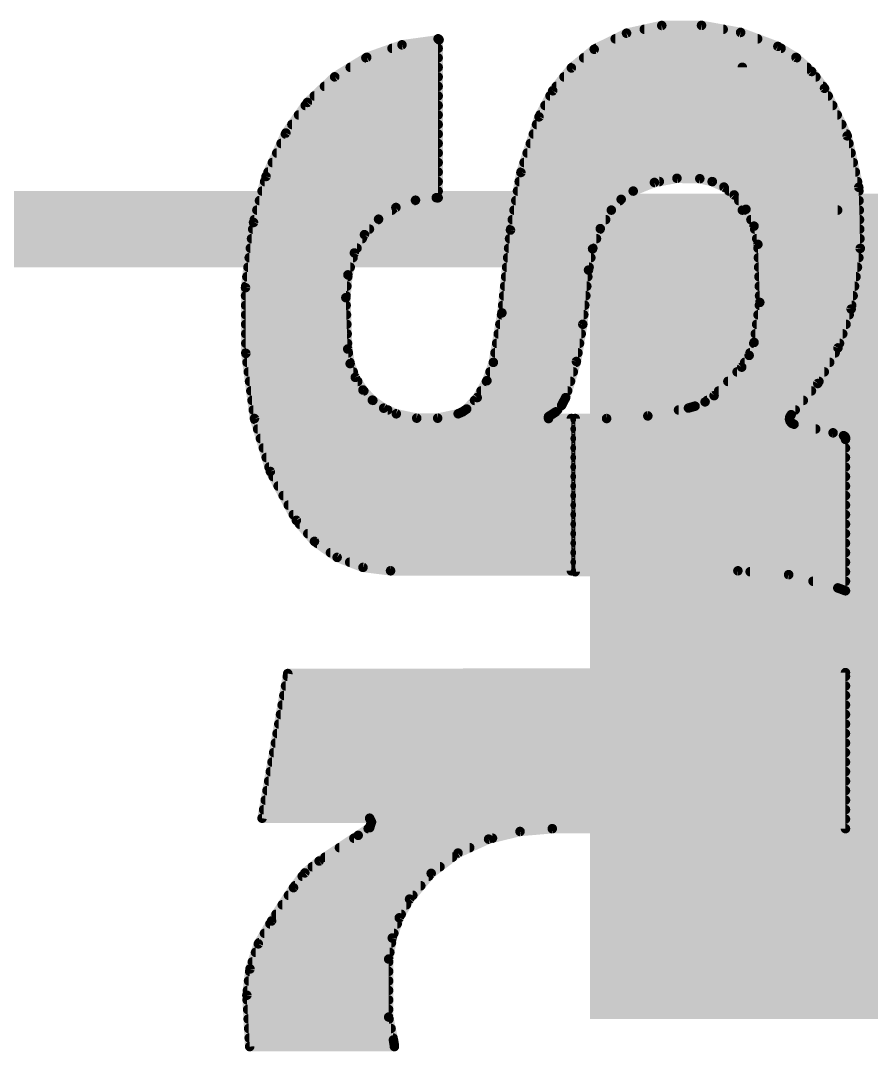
# Model space of a CAD drawing. Extents: x -26 to 81, y -15 to 33.
# Drawn here: x 6.368 to 8.639, y 20.792 to 23.544 of the extents above; entities that cross this region are included whole.
import ezdxf

# ---------------------------------------------------------------- set-up
doc = ezdxf.new("R2010")
doc.units = 0
for name, color, linetype in [('1', 12, 'CONTINUOUS'), ('21', 53, 'CONTINUOUS'), ('22', 53, 'CONTINUOUS'), ('25', 253, 'CONTINUOUS'), ('29', 253, 'CONTINUOUS'), ('31', 253, 'CONTINUOUS')]:
    doc.layers.add(name, color=color, linetype=linetype)

# ---------------------------------------------------------------- blocks, each defined once
blk = doc.blocks.new('RECT')
blk.add_solid([(-0.5, -0.5), (0.5, -0.5), (-0.5, 0.5), (0.5, 0.5)])

msp = doc.modelspace()

# ---------------------------------------------------------------- linework, layer by layer
at = {"layer": '21', "const_width": 0.2032}
msp.add_lwpolyline([(7.747, 22.987), (4.953, 22.987)], dxfattribs=at)
at = {"layer": '21', "const_width": 0.1016}
msp.add_lwpolyline([(7.747, 22.9362, 1), (7.747, 23.0378)], format="xyb", dxfattribs=at)
at = {"layer": '22', "const_width": 0.0254}
for points in [[(7.9856, 23.51), (8.0797, 23.5306)], [(8.0331, 23.5204), (8.2437, 23.5204)], [(8.0797, 23.5306), (8.1858, 23.5309)], [(8.1858, 23.5309), (8.2903, 23.512)], [(8.2903, 23.512), (8.3896, 23.4747)], [(7.3864, 23.479), (7.4854, 23.4925)], [(7.4828, 23.495), (7.4828, 23.0708)], [(7.4854, 23.4925), (7.4828, 23.495)], [(7.8994, 23.4671), (7.9856, 23.51)], [(7.9555, 23.495), (8.3355, 23.495)], [(7.2922, 23.4456), (7.3864, 23.479)], [(7.3599, 23.4696), (7.4828, 23.4696)], [(7.8385, 23.4173), (7.8994, 23.4671)], [(7.9044, 23.4696), (8.398, 23.4696)], [(8.3896, 23.4747), (8.4379, 23.4455)], [(7.2068, 23.3936), (7.2922, 23.4456)], [(7.29, 23.4442), (7.4828, 23.4442)], [(7.8714, 23.4442), (8.4393, 23.4442)], [(8.4379, 23.4455), (8.4799, 23.4078)], [(7.2482, 23.4188), (7.4828, 23.4188)], [(7.7887, 23.3564), (7.8385, 23.4173)], [(7.8403, 23.4188), (8.4676, 23.4188)], [(8.4799, 23.4078), (8.5141, 23.3629)], [(7.1339, 23.3253), (7.2068, 23.3936)], [(7.2066, 23.3934), (7.4828, 23.3934)], [(7.8189, 23.3934), (8.4909, 23.3934)], [(7.1795, 23.368), (7.4828, 23.368)], [(7.7521, 23.2867), (7.7887, 23.3564)], [(7.7982, 23.368), (8.5102, 23.368)], [(8.5141, 23.3629), (8.5747, 23.236)], [(7.0764, 23.2435), (7.1339, 23.3253)], [(7.1524, 23.3426), (7.4828, 23.3426)], [(7.7815, 23.3426), (8.5238, 23.3426)], [(7.1103, 23.2918), (7.4828, 23.2918)], [(7.1282, 23.3172), (7.4828, 23.3172)], [(7.7548, 23.2918), (8.548, 23.2918)], [(7.7681, 23.3172), (8.5359, 23.3172)], [(7.0925, 23.2664), (7.4828, 23.2664)], [(7.7037, 23.1382), (7.7521, 23.2867)], [(7.7455, 23.2664), (8.5602, 23.2664)], [(7.0235, 23.1277), (7.0764, 23.2435)], [(7.0753, 23.241), (7.4828, 23.241)], [(7.7372, 23.241), (8.5723, 23.241)], [(8.5747, 23.236), (8.6055, 23.0988)], [(7.0637, 23.2156), (7.4828, 23.2156)], [(7.7289, 23.2156), (8.5792, 23.2156)], [(7.0521, 23.1902), (7.4828, 23.1902)], [(7.7206, 23.1902), (8.585, 23.1902)], [(7.0405, 23.1648), (7.4828, 23.1648)], [(7.7124, 23.1648), (8.5907, 23.1648)], [(6.9901, 23.0048), (7.0235, 23.1277)], [(7.0289, 23.1394), (7.4828, 23.1394)], [(7.6759, 22.9845), (7.7037, 23.1382)], [(7.7041, 23.1394), (8.5964, 23.1394)], [(7.0198, 23.114), (7.4828, 23.114)], [(7.6993, 23.114), (8.0732, 23.114)], [(8.0601, 23.1116), (8.0035, 23.0886)], [(8.1202, 23.1227), (8.0601, 23.1116)], [(8.1813, 23.1216), (8.1202, 23.1227)], [(8.2147, 23.1139), (8.1813, 23.1216)], [(8.2142, 23.114), (8.6021, 23.114)], [(8.2456, 23.0993), (8.2147, 23.1139)], [(8.2728, 23.0784), (8.2456, 23.0993)], [(8.6055, 23.0988), (8.6093, 22.9353)], [(7.0129, 23.0886), (7.4828, 23.0886)], [(7.4778, 23.0708), (7.4224, 23.0642)], [(7.4828, 23.0708), (7.4778, 23.0708)], [(7.6947, 23.0886), (8.0035, 23.0886)], [(8.0035, 23.0886), (7.9714, 23.0666)], [(8.2595, 23.0886), (8.6057, 23.0886)], [(8.3044, 23.04), (8.2728, 23.0784)], [(7.006, 23.0632), (7.4196, 23.0632)], [(7.3701, 23.0448), (7.3238, 23.0136)], [(7.4224, 23.0642), (7.3701, 23.0448)], [(7.6901, 23.0632), (7.9683, 23.0632)], [(7.9714, 23.0666), (7.9451, 23.0378)], [(8.2853, 23.0632), (8.6063, 23.0632)], [(6.9991, 23.0378), (7.3597, 23.0378)], [(7.6855, 23.0378), (7.9451, 23.0378)], [(7.9451, 23.0378), (7.9155, 22.9883)], [(8.326, 22.9951), (8.3044, 23.04)], [(8.3055, 23.0378), (8.6069, 23.0378)], [(6.9688, 22.8307), (6.9901, 23.0048)], [(6.9922, 23.0124), (7.3227, 23.0124)], [(7.3238, 23.0136), (7.2862, 22.9724)], [(7.6809, 23.0124), (7.9299, 23.0124)], [(7.9155, 22.9883), (7.895, 22.9344)], [(8.3177, 23.0124), (8.6075, 23.0124)], [(8.3363, 22.9464), (8.326, 22.9951)], [(6.9848, 22.9616), (7.2802, 22.9616)], [(6.9879, 22.987), (7.2995, 22.987)], [(7.2862, 22.9724), (7.2593, 22.9235)], [(7.653, 22.7635), (7.6759, 22.9845)], [(7.6735, 22.9616), (7.9054, 22.9616)], [(7.6764, 22.987), (7.915, 22.987)], [(8.3277, 22.987), (8.6081, 22.987)], [(8.3331, 22.9616), (8.6087, 22.9616)], [(6.9817, 22.9362), (7.2663, 22.9362)], [(7.6709, 22.9362), (7.8957, 22.9362)], [(7.895, 22.9344), (7.8842, 22.8778)], [(8.3414, 22.7914), (8.3363, 22.9464)], [(8.3366, 22.9362), (8.6093, 22.9362)], [(8.6093, 22.9353), (8.5852, 22.7736)], [(6.9786, 22.9108), (7.2556, 22.9108)], [(7.2593, 22.9235), (7.242, 22.8649)], [(7.6683, 22.9108), (7.8905, 22.9108)], [(8.3375, 22.9108), (8.6057, 22.9108)], [(6.9755, 22.8854), (7.2481, 22.8854)], [(7.6656, 22.8854), (7.8857, 22.8854)], [(7.8842, 22.8778), (7.8689, 22.733)], [(8.3383, 22.8854), (8.6019, 22.8854)], [(6.9724, 22.86), (7.2416, 22.86)], [(7.242, 22.8649), (7.2365, 22.8041)], [(7.663, 22.86), (7.8823, 22.86)], [(8.3391, 22.86), (8.5981, 22.86)], [(6.9696, 22.6554), (6.9688, 22.8307)], [(6.9693, 22.8346), (7.2393, 22.8346)], [(7.6604, 22.8346), (7.8796, 22.8346)], [(8.34, 22.8346), (8.5943, 22.8346)], [(6.9689, 22.8092), (7.237, 22.8092)], [(7.2365, 22.8041), (7.2415, 22.667)], [(7.6577, 22.8092), (7.877, 22.8092)], [(8.3408, 22.8092), (8.5905, 22.8092)], [(6.969, 22.7838), (7.2372, 22.7838)], [(7.6551, 22.7838), (7.8743, 22.7838)], [(8.3261, 22.6847), (8.3414, 22.7914)], [(8.3403, 22.7838), (8.5867, 22.7838)], [(8.5852, 22.7736), (8.55, 22.6701)], [(6.9691, 22.7584), (7.2382, 22.7584)], [(7.6302, 22.6314), (7.653, 22.7635)], [(7.6521, 22.7584), (7.8716, 22.7584)], [(8.3367, 22.7584), (8.58, 22.7584)], [(6.9692, 22.733), (7.2391, 22.733)], [(7.6477, 22.733), (7.8689, 22.733)], [(7.8689, 22.733), (7.852, 22.6338)], [(8.333, 22.733), (8.5714, 22.733)], [(6.9694, 22.7076), (7.24, 22.7076)], [(7.6434, 22.7076), (7.8646, 22.7076)], [(8.3294, 22.7076), (8.5628, 22.7076)], [(6.9695, 22.6822), (7.2409, 22.6822)], [(7.2415, 22.667), (7.2479, 22.6282)], [(7.639, 22.6822), (7.8602, 22.6822)], [(8.3129, 22.65), (8.3261, 22.6847)], [(8.3252, 22.6822), (8.5541, 22.6822)], [(8.55, 22.6701), (8.496, 22.575)], [(6.9696, 22.6568), (7.2432, 22.6568)], [(6.9926, 22.4815), (6.9696, 22.6554)], [(6.9728, 22.6314), (7.2474, 22.6314)], [(7.613, 22.5824), (7.6302, 22.6314)], [(7.6302, 22.6314), (7.8512, 22.6314)], [(7.6346, 22.6568), (7.8559, 22.6568)], [(7.852, 22.6338), (7.8232, 22.5374)], [(8.2931, 22.6187), (8.3129, 22.65)], [(8.3011, 22.6314), (8.528, 22.6314)], [(8.3155, 22.6568), (8.5425, 22.6568)], [(6.9761, 22.606), (7.2562, 22.606)], [(7.2479, 22.6282), (7.2616, 22.5913)], [(7.6213, 22.606), (7.8437, 22.606)], [(8.2194, 22.5425), (8.2931, 22.6187)], [(8.2808, 22.606), (8.5136, 22.606)], [(6.9795, 22.5806), (7.2682, 22.5806)], [(7.2616, 22.5913), (7.2822, 22.5577)], [(7.587, 22.5374), (7.613, 22.5824)], [(7.6119, 22.5806), (7.8361, 22.5806)], [(8.2562, 22.5806), (8.4992, 22.5806)], [(6.9829, 22.5552), (7.2845, 22.5552)], [(7.2822, 22.5577), (7.3073, 22.5306)], [(7.5973, 22.5552), (7.8285, 22.5552)], [(8.2317, 22.5552), (8.4792, 22.5552)], [(8.496, 22.575), (8.4252, 22.4917)], [(6.9862, 22.5298), (7.3085, 22.5298)], [(7.3073, 22.5306), (7.3373, 22.5092)], [(7.559, 22.5069), (7.587, 22.5374)], [(7.58, 22.5298), (7.8193, 22.5298)], [(7.8232, 22.5374), (7.8125, 22.5167)], [(8.1686, 22.5146), (8.1954, 22.5261)], [(8.1954, 22.5261), (8.2194, 22.5425)], [(8.2008, 22.5298), (8.4576, 22.5298)], [(6.9896, 22.5044), (7.3481, 22.5044)], [(7.3373, 22.5092), (7.3711, 22.4942)], [(7.3711, 22.4942), (7.4257, 22.4825)], [(7.4816, 22.4825), (7.5362, 22.4942)], [(7.5362, 22.4942), (7.5482, 22.4995)], [(7.5482, 22.4995), (7.559, 22.5069)], [(7.5554, 22.5044), (7.8014, 22.5044)], [(7.7969, 22.4994), (7.7775, 22.4866)], [(7.8125, 22.5167), (7.7969, 22.4994)], [(8.0425, 22.4885), (8.1509, 22.5095)], [(8.1245, 22.5044), (8.436, 22.5044)], [(8.1509, 22.5095), (8.1686, 22.5146)], [(7.0351, 22.3401), (6.9926, 22.4815)], [(6.9934, 22.479), (7.8384, 22.479)], [(7.4257, 22.4825), (7.4816, 22.4825)], [(7.7775, 22.4866), (7.7775, 22.4815)], [(7.7775, 22.4815), (7.8384, 22.4815)], [(7.8384, 22.4815), (7.8384, 22.0751)], [(7.8486, 22.0726), (7.8486, 22.4815)], [(7.8486, 22.4815), (7.9324, 22.4815)], [(7.8486, 22.479), (8.421, 22.479)], [(7.9324, 22.4815), (8.0425, 22.4885)], [(8.4216, 22.4863), (8.4207, 22.4799)], [(8.4207, 22.4799), (8.4226, 22.4737)], [(8.4252, 22.4917), (8.4216, 22.4863)], [(8.4226, 22.4737), (8.4269, 22.4689)], [(8.4269, 22.4689), (8.4328, 22.4663)], [(8.4328, 22.4663), (8.5369, 22.4434)], [(7.001, 22.4536), (7.8384, 22.4536)], [(7.8486, 22.4536), (8.4905, 22.4536)], [(8.5369, 22.4434), (8.5649, 22.4358)], [(7.0086, 22.4282), (7.8384, 22.4282)], [(7.8486, 22.4282), (8.5702, 22.4282)], [(8.5649, 22.4358), (8.5685, 22.4336)], [(8.5685, 22.4336), (8.5704, 22.4299)], [(8.5704, 22.4299), (8.57, 22.4257)], [(8.57, 22.4257), (8.57, 22.0218)], [(7.0163, 22.4028), (7.8384, 22.4028)], [(7.8486, 22.4028), (8.57, 22.4028)], [(7.0239, 22.3774), (7.8384, 22.3774)], [(7.8486, 22.3774), (8.57, 22.3774)], [(7.0315, 22.352), (7.8384, 22.352)], [(7.1044, 22.2098), (7.0351, 22.3401)], [(7.8486, 22.352), (8.57, 22.352)], [(7.0423, 22.3266), (7.8384, 22.3266)], [(7.0558, 22.3012), (7.8384, 22.3012)], [(7.8486, 22.3266), (8.57, 22.3266)], [(7.8486, 22.3012), (8.57, 22.3012)], [(7.0693, 22.2758), (7.8384, 22.2758)], [(7.8486, 22.2758), (8.57, 22.2758)], [(7.0828, 22.2504), (7.8384, 22.2504)], [(7.8486, 22.2504), (8.57, 22.2504)], [(7.0963, 22.225), (7.8384, 22.225)], [(7.8486, 22.225), (8.57, 22.225)], [(7.1527, 22.1536), (7.1044, 22.2098)], [(7.1132, 22.1996), (7.8384, 22.1996)], [(7.8486, 22.1996), (8.57, 22.1996)], [(7.135, 22.1742), (7.8384, 22.1742)], [(7.8486, 22.1742), (8.57, 22.1742)], [(7.2132, 22.1109), (7.1527, 22.1536)], [(7.1595, 22.1488), (7.8384, 22.1488)], [(7.8486, 22.1488), (8.57, 22.1488)], [(7.1955, 22.1234), (7.8384, 22.1234)], [(7.2823, 22.0842), (7.2132, 22.1109)], [(7.8486, 22.1234), (8.57, 22.1234)], [(7.2466, 22.098), (7.8384, 22.098)], [(7.3558, 22.0751), (7.2823, 22.0842)], [(7.8486, 22.098), (8.57, 22.098)], [(7.8384, 22.0751), (7.3558, 22.0751)], [(8.2829, 22.0751), (7.8486, 22.0726)], [(8.4184, 22.0648), (8.2829, 22.0751)], [(8.3156, 22.0726), (8.57, 22.0726)], [(8.5496, 22.0294), (8.4184, 22.0648)], [(8.4835, 22.0472), (8.57, 22.0472)], [(8.57, 22.0218), (8.5496, 22.0294)], [(7.0815, 21.8008), (7.0129, 21.4147)], [(7.0802, 21.7932), (8.57, 21.7932)], [(8.57, 21.8034), (7.0815, 21.8008)], [(8.57, 21.3868), (8.57, 21.8034)], [(7.0756, 21.7678), (8.57, 21.7678)], [(7.0711, 21.7424), (8.57, 21.7424)], [(7.0666, 21.717), (8.57, 21.717)], [(7.0621, 21.6916), (8.57, 21.6916)], [(7.0531, 21.6408), (8.57, 21.6408)], [(7.0576, 21.6662), (8.57, 21.6662)], [(7.0486, 21.6154), (8.57, 21.6154)], [(7.044, 21.59), (8.57, 21.59)], [(7.0395, 21.5646), (8.57, 21.5646)], [(7.035, 21.5392), (8.57, 21.5392)], [(7.0305, 21.5138), (8.57, 21.5138)], [(7.026, 21.4884), (8.57, 21.4884)], [(7.0215, 21.463), (8.57, 21.463)], [(7.017, 21.4376), (8.57, 21.4376)], [(7.0129, 21.4147), (7.3, 21.4147)], [(7.3, 21.4147), (7.305, 21.4046)], [(7.305, 21.4046), (7.3, 21.3893)], [(7.3012, 21.4122), (8.57, 21.4122)], [(7.2695, 21.369), (7.1653, 21.3004)], [(7.3, 21.3893), (7.2695, 21.369)], [(7.2962, 21.3868), (8.57, 21.3868)], [(7.6175, 21.3589), (7.7015, 21.3794)], [(7.7015, 21.3794), (7.7876, 21.3868)], [(7.7876, 21.3868), (8.57, 21.3868)], [(7.258, 21.3614), (7.6278, 21.3614)], [(7.5358, 21.3218), (7.6175, 21.3589)], [(7.1808, 21.3106), (7.5211, 21.3106)], [(7.2194, 21.336), (7.5671, 21.336)], [(7.4643, 21.2675), (7.5358, 21.3218)], [(7.1653, 21.3004), (7.127, 21.2688)], [(7.1469, 21.2852), (7.4877, 21.2852)], [(7.127, 21.2688), (7.0968, 21.2293)], [(7.1201, 21.2598), (7.4579, 21.2598)], [(7.4066, 21.1988), (7.4643, 21.2675)], [(7.0968, 21.2293), (7.0383, 21.1404)], [(7.1007, 21.2344), (7.4365, 21.2344)], [(7.0834, 21.209), (7.4152, 21.209)], [(7.0667, 21.1836), (7.3982, 21.1836)], [(7.3791, 21.1489), (7.4066, 21.1988)], [(7.05, 21.1582), (7.3842, 21.1582)], [(7.3603, 21.095), (7.3791, 21.1489)], [(7.0383, 21.1404), (7.003, 21.0793)], [(7.0339, 21.1328), (7.3735, 21.1328)], [(7.0193, 21.1074), (7.3646, 21.1074)], [(7.3508, 21.0388), (7.3603, 21.095)], [(7.003, 21.0793), (6.9807, 21.0124)], [(7.0046, 21.082), (7.3581, 21.082)], [(6.9955, 21.0566), (7.3538, 21.0566)], [(7.3508, 20.8839), (7.3508, 21.0388)], [(6.9807, 21.0124), (6.9723, 20.9423)], [(6.987, 21.0312), (7.3508, 21.0312)], [(6.9769, 20.9804), (7.3508, 20.9804)], [(6.9799, 21.0058), (7.3508, 21.0058)], [(6.9738, 20.955), (7.3508, 20.955)], [(6.9723, 20.9423), (6.9799, 20.8051)], [(6.973, 20.9296), (7.3508, 20.9296)], [(6.9744, 20.9042), (7.3508, 20.9042)], [(6.9758, 20.8788), (7.3519, 20.8788)], [(7.3635, 20.8229), (7.3508, 20.8839)], [(6.9772, 20.8534), (7.3572, 20.8534)], [(6.9786, 20.828), (7.3624, 20.828)], [(7.366, 20.8077), (7.3635, 20.8229)], [(6.9799, 20.8051), (7.366, 20.8051)], [(7.366, 20.8051), (7.366, 20.8077)]]:
    msp.add_lwpolyline(points, dxfattribs=at)
at = {"layer": '22', "const_width": 0.0127}
for points in [[(8.0331, 23.5268, 1), (8.0331, 23.5141)], [(8.0797, 23.5369, 1), (8.0797, 23.5243)], [(8.0811, 23.5244, 1), (8.0783, 23.5368)], [(8.1869, 23.5371, 1), (8.1847, 23.5246)], [(8.1858, 23.5245, 1), (8.1858, 23.5372)], [(8.2437, 23.5141, 1), (8.2437, 23.5268)], [(8.2925, 23.518, 1), (8.288, 23.5061)], [(8.2891, 23.5058, 1), (8.2914, 23.5183)], [(7.4892, 23.495, 1), (7.4764, 23.495)], [(7.4872, 23.4996, 1), (7.4784, 23.4904)], [(7.481, 23.4879, 1), (7.4898, 23.4971)], [(7.4863, 23.4862, 1), (7.4845, 23.4988)], [(7.9555, 23.5014, 1), (7.9555, 23.4886)], [(7.9843, 23.5162, 1), (7.987, 23.5038)], [(7.9885, 23.5043, 1), (7.9828, 23.5157)], [(8.3355, 23.4886, 1), (8.3355, 23.5014)], [(7.3599, 23.476, 1), (7.3599, 23.4632)], [(7.3855, 23.4853, 1), (7.3872, 23.4727)], [(7.3885, 23.473, 1), (7.3842, 23.485)], [(7.4828, 23.4632, 1), (7.4828, 23.476)], [(7.8966, 23.4728, 1), (7.9022, 23.4614)], [(7.9034, 23.4622, 1), (7.8954, 23.472)], [(7.9044, 23.476, 1), (7.9044, 23.4632)], [(8.3929, 23.4801, 1), (8.3863, 23.4693)], [(8.3874, 23.4688, 1), (8.3918, 23.4806)], [(8.398, 23.4632, 1), (8.398, 23.476)], [(7.29, 23.4506, 1), (7.29, 23.4379)], [(7.2901, 23.4515, 1), (7.2943, 23.4396)], [(7.2955, 23.4401, 1), (7.2889, 23.451)], [(7.4828, 23.4379, 1), (7.4828, 23.4506)], [(7.8714, 23.4506, 1), (7.8714, 23.4379)], [(8.4421, 23.4502, 1), (8.4337, 23.4408)], [(8.4346, 23.4401, 1), (8.4412, 23.4509)], [(8.4393, 23.4379, 1), (8.4393, 23.4506)], [(7.2482, 23.4252, 1), (7.2482, 23.4124)], [(7.4828, 23.4124, 1), (7.4828, 23.4252)], [(7.8344, 23.4222, 1), (7.8425, 23.4124)], [(7.8434, 23.4133, 1), (7.8335, 23.4213)], [(7.8403, 23.4252, 1), (7.8403, 23.4124)], [(8.4676, 23.4124, 1), (8.4676, 23.4252)], [(8.4849, 23.4116, 1), (8.4748, 23.4039)], [(8.4756, 23.4031, 1), (8.4841, 23.4125)], [(7.2066, 23.3998, 1), (7.2066, 23.387)], [(7.2035, 23.399, 1), (7.2101, 23.3882)], [(7.2112, 23.389, 1), (7.2025, 23.3982)], [(7.4828, 23.387, 1), (7.4828, 23.3998)], [(7.8189, 23.3998, 1), (7.8189, 23.387)], [(8.4909, 23.387, 1), (8.4909, 23.3998)], [(7.1795, 23.3744, 1), (7.1795, 23.3617)], [(7.4828, 23.3617, 1), (7.4828, 23.3744)], [(7.7838, 23.3604, 1), (7.7936, 23.3523)], [(7.7943, 23.3534, 1), (7.7831, 23.3593)], [(7.7982, 23.3744, 1), (7.7982, 23.3617)], [(8.5198, 23.3656, 1), (8.5084, 23.3602)], [(8.509, 23.3591, 1), (8.5192, 23.3667)], [(8.5102, 23.3617, 1), (8.5102, 23.3744)], [(7.1295, 23.3299, 1), (7.1382, 23.3206)], [(7.1391, 23.3216, 1), (7.1287, 23.3289)], [(7.1524, 23.349, 1), (7.1524, 23.3362)], [(7.4828, 23.3362, 1), (7.4828, 23.349)], [(7.7815, 23.349, 1), (7.7815, 23.3362)], [(8.5238, 23.3362, 1), (8.5238, 23.349)], [(7.1103, 23.2982, 1), (7.1103, 23.2855)], [(7.1282, 23.3236, 1), (7.1282, 23.3108)], [(7.4828, 23.3108, 1), (7.4828, 23.3236)], [(7.4828, 23.2855, 1), (7.4828, 23.2982)], [(7.7548, 23.2982, 1), (7.7548, 23.2855)], [(7.7681, 23.3236, 1), (7.7681, 23.3108)], [(8.5359, 23.3108, 1), (8.5359, 23.3236)], [(8.548, 23.2855, 1), (8.548, 23.2982)], [(7.0925, 23.2728, 1), (7.0925, 23.26)], [(7.4828, 23.26, 1), (7.4828, 23.2728)], [(7.7455, 23.2728, 1), (7.7455, 23.26)], [(7.7465, 23.2897, 1), (7.7577, 23.2837)], [(7.7581, 23.2847, 1), (7.7461, 23.2887)], [(8.5602, 23.26, 1), (8.5602, 23.2728)], [(7.0753, 23.2474, 1), (7.0753, 23.2346)], [(7.0712, 23.2472, 1), (7.0816, 23.2398)], [(7.0822, 23.2409, 1), (7.0706, 23.2461)], [(7.4828, 23.2346, 1), (7.4828, 23.2474)], [(7.7372, 23.2474, 1), (7.7372, 23.2346)], [(8.5809, 23.2374, 1), (8.5685, 23.2346)], [(8.5723, 23.2346, 1), (8.5723, 23.2474)], [(7.0637, 23.222, 1), (7.0637, 23.2093)], [(7.4828, 23.2093, 1), (7.4828, 23.222)], [(7.7289, 23.222, 1), (7.7289, 23.2093)], [(8.5689, 23.2333, 1), (8.5804, 23.2387)], [(8.5792, 23.2093, 1), (8.5792, 23.222)], [(7.0521, 23.1966, 1), (7.0521, 23.1838)], [(7.4828, 23.1838, 1), (7.4828, 23.1966)], [(7.7206, 23.1966, 1), (7.7206, 23.1838)], [(8.585, 23.1838, 1), (8.585, 23.1966)], [(7.0405, 23.1712, 1), (7.0405, 23.1584)], [(7.4828, 23.1584, 1), (7.4828, 23.1712)], [(7.7124, 23.1712, 1), (7.7124, 23.1584)], [(8.5907, 23.1584, 1), (8.5907, 23.1712)], [(7.0296, 23.126, 1), (7.0174, 23.1293)], [(7.0289, 23.1458, 1), (7.0289, 23.1331)], [(7.4828, 23.1331, 1), (7.4828, 23.1458)], [(7.7099, 23.1371, 1), (7.6974, 23.1393)], [(7.6977, 23.1402, 1), (7.7097, 23.1362)], [(7.7041, 23.1458, 1), (7.7041, 23.1331)], [(8.5964, 23.1331, 1), (8.5964, 23.1458)], [(7.0198, 23.1204, 1), (7.0198, 23.1076)], [(7.0177, 23.1303, 1), (7.0293, 23.125)], [(7.4828, 23.1076, 1), (7.4828, 23.1204)], [(7.6993, 23.1204, 1), (7.6993, 23.1076)], [(8.059, 23.1178, 1), (8.0613, 23.1053)], [(8.0625, 23.1057, 1), (8.0577, 23.1175)], [(8.0732, 23.1076, 1), (8.0732, 23.1204)], [(8.1203, 23.1291, 1), (8.1201, 23.1164)], [(8.1214, 23.1165, 1), (8.119, 23.129)], [(8.1827, 23.1278, 1), (8.1799, 23.1154)], [(8.1812, 23.1153, 1), (8.1814, 23.1279)], [(8.2142, 23.1204, 1), (8.2142, 23.1076)], [(8.2174, 23.1196, 1), (8.212, 23.1082)], [(8.2132, 23.1077, 1), (8.2161, 23.1201)], [(8.2495, 23.1043, 1), (8.2418, 23.0942)], [(8.2429, 23.0935, 1), (8.2484, 23.105)], [(8.6118, 23.0989, 1), (8.5992, 23.0987)], [(8.6021, 23.1076, 1), (8.6021, 23.1204)], [(7.0129, 23.095, 1), (7.0129, 23.0822)], [(7.4778, 23.0772, 1), (7.4778, 23.0645)], [(7.4785, 23.0645, 1), (7.4771, 23.0771)], [(7.4828, 23.0822, 1), (7.4828, 23.095)], [(7.4828, 23.0645, 1), (7.4828, 23.0772)], [(7.6947, 23.095, 1), (7.6947, 23.0822)], [(8.0011, 23.0945, 1), (8.0059, 23.0827)], [(8.0071, 23.0834, 1), (7.9999, 23.0938)], [(8.0035, 23.0822, 1), (8.0035, 23.095)], [(8.2595, 23.095, 1), (8.2595, 23.0822)], [(8.2777, 23.0824, 1), (8.2679, 23.0744)], [(8.2689, 23.0734, 1), (8.2767, 23.0834)], [(8.5993, 23.0974, 1), (8.6117, 23.1002)], [(8.6057, 23.0822, 1), (8.6057, 23.095)], [(7.006, 23.0696, 1), (7.006, 23.0569)], [(7.3679, 23.0507, 1), (7.3723, 23.0388)], [(7.3736, 23.0395, 1), (7.3665, 23.0501)], [(7.4216, 23.0705, 1), (7.4231, 23.0579)], [(7.4196, 23.0569, 1), (7.4196, 23.0696)], [(7.4246, 23.0583, 1), (7.4202, 23.0702)], [(7.4764, 23.0708, 1), (7.4892, 23.0708)], [(7.6901, 23.0696, 1), (7.6901, 23.0569)], [(7.9678, 23.0718, 1), (7.975, 23.0613)], [(7.9761, 23.0623, 1), (7.9667, 23.0708)], [(7.9683, 23.0569, 1), (7.9683, 23.0696)], [(8.2853, 23.0696, 1), (8.2853, 23.0569)], [(8.6063, 23.0569, 1), (8.6063, 23.0696)], [(6.9991, 23.0442, 1), (6.9991, 23.0314)], [(7.3597, 23.0314, 1), (7.3597, 23.0442)], [(7.6855, 23.0442, 1), (7.6855, 23.0314)], [(7.9404, 23.0421, 1), (7.9498, 23.0335)], [(7.9506, 23.0345, 1), (7.9396, 23.0411)], [(7.9451, 23.0314, 1), (7.9451, 23.0442)], [(8.3101, 23.0427, 1), (8.2987, 23.0372)], [(8.3055, 23.0442, 1), (8.3055, 23.0314)], [(8.2995, 23.0359, 1), (8.3093, 23.044)], [(8.6069, 23.0314, 1), (8.6069, 23.0442)], [(6.9964, 23.004, 1), (6.9838, 23.0056)], [(6.984, 23.0065, 1), (6.9962, 23.0031)], [(6.9922, 23.0188, 1), (6.9922, 23.006)], [(7.3203, 23.0189, 1), (7.3274, 23.0083)], [(7.3285, 23.0093, 1), (7.3191, 23.0179)], [(7.3227, 23.006, 1), (7.3227, 23.0188)], [(7.6809, 23.0188, 1), (7.6809, 23.006)], [(7.9215, 22.986, 1), (7.9096, 22.9906)], [(7.9299, 23.006, 1), (7.9299, 23.0188)], [(8.3177, 23.0188, 1), (8.3177, 23.006)], [(8.3322, 22.9964, 1), (8.3198, 22.9938)], [(8.3203, 22.9923, 1), (8.3317, 22.9979)], [(8.6075, 23.006, 1), (8.6075, 23.0188)], [(6.9848, 22.968, 1), (6.9848, 22.9552)], [(6.9879, 22.9934, 1), (6.9879, 22.9807)], [(7.2815, 22.9767, 1), (7.2909, 22.9681)], [(7.2802, 22.9552, 1), (7.2802, 22.968)], [(7.2917, 22.9693, 1), (7.2806, 22.9755)], [(7.2995, 22.9807, 1), (7.2995, 22.9934)], [(7.6735, 22.968, 1), (7.6735, 22.9552)], [(7.6822, 22.9838, 1), (7.6696, 22.9852)], [(7.6697, 22.9856, 1), (7.6821, 22.9834)], [(7.6764, 22.9934, 1), (7.6764, 22.9807)], [(7.9054, 22.9552, 1), (7.9054, 22.968)], [(7.9101, 22.9916, 1), (7.921, 22.985)], [(7.915, 22.9807, 1), (7.915, 22.9934)], [(8.3277, 22.9934, 1), (8.3277, 22.9807)], [(8.3331, 22.968, 1), (8.3331, 22.9552)], [(8.6081, 22.9807, 1), (8.6081, 22.9934)], [(8.6087, 22.9552, 1), (8.6087, 22.968)], [(6.9817, 22.9426, 1), (6.9817, 22.9298)], [(7.2663, 22.9298, 1), (7.2663, 22.9426)], [(7.6709, 22.9426, 1), (7.6709, 22.9298)], [(7.9013, 22.9332, 1), (7.8888, 22.9356)], [(7.8957, 22.9298, 1), (7.8957, 22.9426)], [(8.3426, 22.9466, 1), (8.33, 22.9462)], [(8.3301, 22.9451, 1), (8.3425, 22.9477)], [(8.3366, 22.9426, 1), (8.3366, 22.9298)], [(8.6156, 22.9344, 1), (8.603, 22.9363)], [(8.6093, 22.9298, 1), (8.6093, 22.9426)], [(6.9786, 22.9172, 1), (6.9786, 22.9045)], [(7.2537, 22.9266, 1), (7.2649, 22.9204)], [(7.2654, 22.9217, 1), (7.2532, 22.9253)], [(7.2556, 22.9045, 1), (7.2556, 22.9172)], [(7.6683, 22.9172, 1), (7.6683, 22.9045)], [(7.8891, 22.9367, 1), (7.901, 22.9322)], [(7.8905, 22.9045, 1), (7.8905, 22.9172)], [(8.3375, 22.9172, 1), (8.3375, 22.9045)], [(8.603, 22.9352, 1), (8.6157, 22.9355)], [(8.6057, 22.9045, 1), (8.6057, 22.9172)], [(6.9755, 22.8918, 1), (6.9755, 22.879)], [(7.2481, 22.879, 1), (7.2481, 22.8918)], [(7.6656, 22.8918, 1), (7.6656, 22.879)], [(7.8905, 22.8771, 1), (7.8779, 22.8785)], [(7.8857, 22.879, 1), (7.8857, 22.8918)], [(8.3383, 22.8918, 1), (8.3383, 22.879)], [(8.6019, 22.879, 1), (8.6019, 22.8918)], [(6.9724, 22.8664, 1), (6.9724, 22.8536)], [(7.2484, 22.8643, 1), (7.2357, 22.8655)], [(7.236, 22.8667, 1), (7.2481, 22.8631)], [(7.2416, 22.8536, 1), (7.2416, 22.8664)], [(7.663, 22.8664, 1), (7.663, 22.8536)], [(7.878, 22.879, 1), (7.8904, 22.8766)], [(7.8823, 22.8536, 1), (7.8823, 22.8664)], [(8.3391, 22.8664, 1), (8.3391, 22.8536)], [(8.5981, 22.8536, 1), (8.5981, 22.8664)], [(6.9751, 22.8308, 1), (6.9624, 22.8307)], [(6.9625, 22.8315, 1), (6.9751, 22.83)], [(6.9693, 22.841, 1), (6.9693, 22.8283)], [(7.2393, 22.8283, 1), (7.2393, 22.841)], [(7.6604, 22.841, 1), (7.6604, 22.8283)], [(7.8796, 22.8283, 1), (7.8796, 22.841)], [(8.34, 22.841, 1), (8.34, 22.8283)], [(8.5943, 22.8283, 1), (8.5943, 22.841)], [(6.9689, 22.8156, 1), (6.9689, 22.8028)], [(7.2428, 22.8043, 1), (7.2302, 22.8039)], [(7.2302, 22.8047, 1), (7.2428, 22.8035)], [(7.237, 22.8028, 1), (7.237, 22.8156)], [(7.6577, 22.8156, 1), (7.6577, 22.8028)], [(7.877, 22.8028, 1), (7.877, 22.8156)], [(8.3408, 22.8156, 1), (8.3408, 22.8028)], [(8.5905, 22.8028, 1), (8.5905, 22.8156)], [(6.969, 22.7902, 1), (6.969, 22.7774)], [(7.2372, 22.7774, 1), (7.2372, 22.7902)], [(7.6551, 22.7902, 1), (7.6551, 22.7774)], [(7.8743, 22.7774, 1), (7.8743, 22.7902)], [(8.3403, 22.7902, 1), (8.3403, 22.7774)], [(8.3477, 22.7905, 1), (8.3351, 22.7923)], [(8.3351, 22.7912, 1), (8.3477, 22.7916)], [(8.5789, 22.7745, 1), (8.5915, 22.7727)], [(8.5912, 22.7716, 1), (8.5792, 22.7756)], [(8.5867, 22.7774, 1), (8.5867, 22.7902)], [(6.9691, 22.7648, 1), (6.9691, 22.7521)], [(7.2382, 22.7521, 1), (7.2382, 22.7648)], [(7.6521, 22.7648, 1), (7.6521, 22.7521)], [(7.6593, 22.7624, 1), (7.6467, 22.7646)], [(7.6467, 22.7642, 1), (7.6593, 22.7628)], [(7.8716, 22.7521, 1), (7.8716, 22.7648)], [(8.3367, 22.7648, 1), (8.3367, 22.7521)], [(8.58, 22.7521, 1), (8.58, 22.7648)], [(6.9692, 22.7394, 1), (6.9692, 22.7266)], [(7.2391, 22.7266, 1), (7.2391, 22.7394)], [(7.6477, 22.7394, 1), (7.6477, 22.7266)], [(7.8752, 22.7319, 1), (7.8626, 22.7341)], [(7.8626, 22.7337, 1), (7.8752, 22.7323)], [(7.8689, 22.7266, 1), (7.8689, 22.7394)], [(8.333, 22.7394, 1), (8.333, 22.7266)], [(8.5714, 22.7266, 1), (8.5714, 22.7394)], [(6.9694, 22.714, 1), (6.9694, 22.7012)], [(7.24, 22.7012, 1), (7.24, 22.714)], [(7.6434, 22.714, 1), (7.6434, 22.7012)], [(7.8646, 22.7012, 1), (7.8646, 22.714)], [(8.3294, 22.714, 1), (8.3294, 22.7012)], [(8.5628, 22.7012, 1), (8.5628, 22.714)], [(6.9695, 22.6886, 1), (6.9695, 22.6759)], [(7.2478, 22.668, 1), (7.2352, 22.666)], [(7.2352, 22.6668, 1), (7.2478, 22.6672)], [(7.2409, 22.6759, 1), (7.2409, 22.6886)], [(7.639, 22.6886, 1), (7.639, 22.6759)], [(7.8602, 22.6759, 1), (7.8602, 22.6886)], [(8.3252, 22.6886, 1), (8.3252, 22.6759)], [(8.3198, 22.6856, 1), (8.3324, 22.6838)], [(8.332, 22.6824, 1), (8.3202, 22.687)], [(8.544, 22.6721, 1), (8.556, 22.668)], [(8.5555, 22.6669, 1), (8.5445, 22.6732)], [(8.5541, 22.6759, 1), (8.5541, 22.6886)], [(6.9696, 22.6632, 1), (6.9696, 22.6504)], [(6.9759, 22.6562, 1), (6.9633, 22.6545)], [(6.9633, 22.6553, 1), (6.976, 22.6554)], [(6.9728, 22.6378, 1), (6.9728, 22.6251)], [(7.2432, 22.6504, 1), (7.2432, 22.6632)], [(7.2474, 22.6251, 1), (7.2474, 22.6378)], [(7.6302, 22.6378, 1), (7.6302, 22.6251)], [(7.6362, 22.6293, 1), (7.6242, 22.6335)], [(7.6346, 22.6632, 1), (7.6346, 22.6504)], [(7.858, 22.632, 1), (7.8459, 22.6356)], [(7.8512, 22.6251, 1), (7.8512, 22.6378)], [(7.8559, 22.6504, 1), (7.8559, 22.6632)], [(8.3011, 22.6378, 1), (8.3011, 22.6251)], [(8.307, 22.6523, 1), (8.3189, 22.6478)], [(8.3183, 22.6466, 1), (8.3076, 22.6534)], [(8.3155, 22.6632, 1), (8.3155, 22.6504)], [(8.528, 22.6251, 1), (8.528, 22.6378)], [(8.5425, 22.6504, 1), (8.5425, 22.6632)], [(6.9761, 22.6124, 1), (6.9761, 22.5997)], [(7.2539, 22.6304, 1), (7.242, 22.6259)], [(7.2416, 22.6271, 1), (7.2542, 22.6292)], [(7.2562, 22.5997, 1), (7.2562, 22.6124)], [(7.6213, 22.6124, 1), (7.6213, 22.5997)], [(7.6239, 22.6325, 1), (7.6365, 22.6303)], [(7.8437, 22.5997, 1), (7.8437, 22.6124)], [(7.8457, 22.6349, 1), (7.8582, 22.6328)], [(8.2808, 22.6124, 1), (8.2808, 22.5997)], [(8.2877, 22.6221, 1), (8.2985, 22.6153)], [(8.2977, 22.6143, 1), (8.2885, 22.6231)], [(8.5136, 22.5997, 1), (8.5136, 22.6124)], [(6.9795, 22.587, 1), (6.9795, 22.5742)], [(7.2671, 22.5946, 1), (7.2562, 22.588)], [(7.2557, 22.5891, 1), (7.2676, 22.5935)], [(7.2682, 22.5742, 1), (7.2682, 22.587)], [(7.6119, 22.587, 1), (7.6119, 22.5742)], [(7.607, 22.5845, 1), (7.6189, 22.5803)], [(7.6185, 22.5792, 1), (7.6074, 22.5856)], [(7.8361, 22.5742, 1), (7.8361, 22.587)], [(8.2562, 22.587, 1), (8.2562, 22.5742)], [(8.4992, 22.5742, 1), (8.4992, 22.587)], [(6.9829, 22.5616, 1), (6.9829, 22.5489)], [(7.2869, 22.562, 1), (7.2775, 22.5534)], [(7.2768, 22.5544, 1), (7.2876, 22.561)], [(7.2845, 22.5489, 1), (7.2845, 22.5616)], [(7.5973, 22.5616, 1), (7.5973, 22.5489)], [(7.8285, 22.5489, 1), (7.8285, 22.5616)], [(8.2317, 22.5616, 1), (8.2317, 22.5489)], [(8.4792, 22.5489, 1), (8.4792, 22.5616)], [(8.4905, 22.5781, 1), (8.5016, 22.5719)], [(8.5009, 22.5709, 1), (8.4912, 22.5791)], [(6.9862, 22.5362, 1), (6.9862, 22.5235)], [(7.311, 22.5358, 1), (7.3036, 22.5255)], [(7.3026, 22.5263, 1), (7.312, 22.5349)], [(7.3085, 22.5235, 1), (7.3085, 22.5362)], [(7.58, 22.5362, 1), (7.58, 22.5235)], [(7.5815, 22.5406, 1), (7.5925, 22.5342)], [(7.5917, 22.5331, 1), (7.5823, 22.5417)], [(7.8171, 22.5392, 1), (7.8293, 22.5356)], [(7.8288, 22.5345, 1), (7.8176, 22.5403)], [(7.8193, 22.5235, 1), (7.8193, 22.5362)], [(8.1918, 22.5313, 1), (8.199, 22.5208)], [(8.1979, 22.5202, 1), (8.1929, 22.5319)], [(8.2008, 22.5362, 1), (8.2008, 22.5235)], [(8.2148, 22.5469, 1), (8.224, 22.5381)], [(8.223, 22.5373, 1), (8.2158, 22.5477)], [(8.4576, 22.5235, 1), (8.4576, 22.5362)], [(6.9896, 22.5108, 1), (6.9896, 22.498)], [(7.3399, 22.515, 1), (7.3348, 22.5034)], [(7.3337, 22.504, 1), (7.341, 22.5143)], [(7.3481, 22.498, 1), (7.3481, 22.5108)], [(7.3724, 22.5004, 1), (7.3698, 22.488)], [(7.3685, 22.4884, 1), (7.3737, 22.5)], [(7.5337, 22.5, 1), (7.5387, 22.4884)], [(7.5375, 22.488, 1), (7.5349, 22.5004)], [(7.5446, 22.5047, 1), (7.5518, 22.4942)], [(7.5508, 22.4936, 1), (7.5457, 22.5053)], [(7.5554, 22.5108, 1), (7.5554, 22.498)], [(7.5543, 22.5112, 1), (7.5637, 22.5026)], [(7.5626, 22.5017, 1), (7.5554, 22.5121)], [(7.7922, 22.5037, 1), (7.8017, 22.4952)], [(7.8004, 22.4941, 1), (7.7934, 22.5047)], [(7.8014, 22.498, 1), (7.8014, 22.5108)], [(7.8069, 22.5196, 1), (7.8181, 22.5138)], [(7.8172, 22.5125, 1), (7.8078, 22.521)], [(8.1245, 22.5108, 1), (8.1245, 22.498)], [(8.1491, 22.5156, 1), (8.1527, 22.5034)], [(8.1521, 22.5033, 1), (8.1497, 22.5157)], [(8.1661, 22.5204, 1), (8.1711, 22.5088)], [(8.1704, 22.5085, 1), (8.1668, 22.5207)], [(8.436, 22.498, 1), (8.436, 22.5108)], [(6.9987, 22.4833, 1), (6.9865, 22.4797)], [(6.9863, 22.4807, 1), (6.9989, 22.4823)], [(6.9934, 22.4854, 1), (6.9934, 22.4727)], [(7.4257, 22.4889, 1), (7.4257, 22.4762)], [(7.4244, 22.4763, 1), (7.427, 22.4887)], [(7.4803, 22.4887, 1), (7.4829, 22.4763)], [(7.4816, 22.4762, 1), (7.4816, 22.4889)], [(7.774, 22.4919, 1), (7.781, 22.4813)], [(7.7775, 22.4879, 1), (7.7775, 22.4751)], [(7.7839, 22.4866, 1), (7.7712, 22.4866)], [(7.7712, 22.4815, 1), (7.7839, 22.4815)], [(7.8448, 22.4815, 1), (7.832, 22.4815)], [(7.8384, 22.4751, 1), (7.8384, 22.4879)], [(7.8384, 22.4727, 1), (7.8384, 22.4854)], [(7.855, 22.4815, 1), (7.8422, 22.4815)], [(7.8486, 22.4879, 1), (7.8486, 22.4751)], [(7.8486, 22.4854, 1), (7.8486, 22.4727)], [(7.932, 22.4878, 1), (7.9328, 22.4752)], [(7.9324, 22.4751, 1), (7.9324, 22.4879)], [(8.0413, 22.4948, 1), (8.0438, 22.4823)], [(8.0429, 22.4822, 1), (8.0421, 22.4949)], [(8.4268, 22.4817, 1), (8.4146, 22.4781)], [(8.4144, 22.4808, 1), (8.427, 22.479)], [(8.4163, 22.4898, 1), (8.4269, 22.4828)], [(8.4279, 22.4854, 1), (8.4154, 22.4872)], [(8.4273, 22.4779, 1), (8.4178, 22.4695)], [(8.4165, 22.4719, 1), (8.4286, 22.4755)], [(8.4204, 22.4958, 1), (8.43, 22.4876)], [(8.4305, 22.4882, 1), (8.4199, 22.4952)], [(8.4294, 22.4747, 1), (8.4243, 22.463)], [(8.421, 22.4727, 1), (8.421, 22.4854)], [(8.4221, 22.4646, 1), (8.4316, 22.4731)], [(8.4342, 22.4725, 1), (8.4314, 22.4601)], [(8.4303, 22.4605, 1), (8.4353, 22.4721)], [(7.001, 22.46, 1), (7.001, 22.4473)], [(7.8384, 22.4473, 1), (7.8384, 22.46)], [(7.8486, 22.46, 1), (7.8486, 22.4473)], [(8.4905, 22.4473, 1), (8.4905, 22.46)], [(8.5386, 22.4495, 1), (8.5352, 22.4373)], [(8.5355, 22.4372, 1), (8.5383, 22.4496)], [(7.0086, 22.4346, 1), (7.0086, 22.4218)], [(7.8384, 22.4218, 1), (7.8384, 22.4346)], [(7.8486, 22.4346, 1), (7.8486, 22.4218)], [(8.5682, 22.4412, 1), (8.5616, 22.4304)], [(8.5741, 22.4365, 1), (8.5628, 22.4307)], [(8.5632, 22.4297, 1), (8.5666, 22.4419)], [(8.5637, 22.4262, 1), (8.5763, 22.4252)], [(8.5763, 22.4257, 1), (8.5637, 22.4257)], [(8.5767, 22.4293, 1), (8.564, 22.4304)], [(8.5647, 22.427, 1), (8.576, 22.4327)], [(8.5651, 22.4282, 1), (8.5718, 22.439)], [(8.5702, 22.4218, 1), (8.5702, 22.4346)], [(7.0163, 22.4092, 1), (7.0163, 22.3965)], [(7.8384, 22.3965, 1), (7.8384, 22.4092)], [(7.8486, 22.4092, 1), (7.8486, 22.3965)], [(8.57, 22.3965, 1), (8.57, 22.4092)], [(7.0239, 22.3838, 1), (7.0239, 22.3711)], [(7.8384, 22.3711, 1), (7.8384, 22.3838)], [(7.8486, 22.3838, 1), (7.8486, 22.3711)], [(8.57, 22.3711, 1), (8.57, 22.3838)], [(7.0315, 22.3584, 1), (7.0315, 22.3456)], [(7.0407, 22.3431, 1), (7.0295, 22.3371)], [(7.029, 22.3383, 1), (7.0412, 22.342)], [(7.8384, 22.3456, 1), (7.8384, 22.3584)], [(7.8486, 22.3584, 1), (7.8486, 22.3456)], [(8.57, 22.3456, 1), (8.57, 22.3584)], [(7.0423, 22.333, 1), (7.0423, 22.3203)], [(7.0558, 22.3076, 1), (7.0558, 22.2949)], [(7.8384, 22.3203, 1), (7.8384, 22.333)], [(7.8384, 22.2949, 1), (7.8384, 22.3076)], [(7.8486, 22.333, 1), (7.8486, 22.3203)], [(7.8486, 22.3076, 1), (7.8486, 22.2949)], [(8.57, 22.3203, 1), (8.57, 22.333)], [(8.57, 22.2949, 1), (8.57, 22.3076)], [(7.0693, 22.2822, 1), (7.0693, 22.2694)], [(7.8384, 22.2694, 1), (7.8384, 22.2822)], [(7.8486, 22.2822, 1), (7.8486, 22.2694)], [(8.57, 22.2694, 1), (8.57, 22.2822)], [(7.0828, 22.2568, 1), (7.0828, 22.2441)], [(7.8384, 22.2441, 1), (7.8384, 22.2568)], [(7.8486, 22.2568, 1), (7.8486, 22.2441)], [(8.57, 22.2441, 1), (8.57, 22.2568)], [(7.0963, 22.2314, 1), (7.0963, 22.2187)], [(7.8384, 22.2187, 1), (7.8384, 22.2314)], [(7.8486, 22.2314, 1), (7.8486, 22.2187)], [(8.57, 22.2187, 1), (8.57, 22.2314)], [(7.1092, 22.2139, 1), (7.0996, 22.2057)], [(7.0988, 22.2068, 1), (7.11, 22.2128)], [(7.1132, 22.206, 1), (7.1132, 22.1932)], [(7.8384, 22.1932, 1), (7.8384, 22.206)], [(7.8486, 22.206, 1), (7.8486, 22.1932)], [(8.57, 22.1932, 1), (8.57, 22.206)], [(7.135, 22.1806, 1), (7.135, 22.1679)], [(7.8384, 22.1679, 1), (7.8384, 22.1806)], [(7.8486, 22.1806, 1), (7.8486, 22.1679)], [(8.57, 22.1679, 1), (8.57, 22.1806)], [(7.1564, 22.1588, 1), (7.149, 22.1484)], [(7.1479, 22.1495, 1), (7.1575, 22.1578)], [(7.1595, 22.1552, 1), (7.1595, 22.1425)], [(7.8384, 22.1425, 1), (7.8384, 22.1552)], [(7.8486, 22.1552, 1), (7.8486, 22.1425)], [(8.57, 22.1425, 1), (8.57, 22.1552)], [(7.1955, 22.1298, 1), (7.1955, 22.117)], [(7.2155, 22.1168, 1), (7.2109, 22.105)], [(7.2095, 22.1057, 1), (7.2169, 22.1161)], [(7.8384, 22.117, 1), (7.8384, 22.1298)], [(7.8486, 22.1298, 1), (7.8486, 22.117)], [(8.57, 22.117, 1), (8.57, 22.1298)], [(7.2466, 22.1044, 1), (7.2466, 22.0917)], [(7.2831, 22.0905, 1), (7.2815, 22.0779)], [(7.28, 22.0783, 1), (7.2846, 22.0901)], [(7.8384, 22.0917, 1), (7.8384, 22.1044)], [(7.8486, 22.1044, 1), (7.8486, 22.0917)], [(8.57, 22.0917, 1), (8.57, 22.1044)], [(7.3558, 22.0815, 1), (7.3558, 22.0688)], [(7.355, 22.0688, 1), (7.3566, 22.0814)], [(7.832, 22.0751, 1), (7.8448, 22.0751)], [(7.8384, 22.0688, 1), (7.8384, 22.0815)], [(7.8422, 22.0726, 1), (7.855, 22.0726)], [(7.8486, 22.0789, 1), (7.8486, 22.0663)], [(8.2834, 22.0814, 1), (8.2824, 22.0688)], [(8.2829, 22.0688, 1), (8.2829, 22.0814)], [(8.3156, 22.079, 1), (8.3156, 22.0663)], [(8.42, 22.0709, 1), (8.4167, 22.0586)], [(8.4179, 22.0584, 1), (8.4189, 22.0711)], [(8.57, 22.0663, 1), (8.57, 22.079)], [(8.4835, 22.0536, 1), (8.4835, 22.0408)], [(8.5518, 22.0354, 1), (8.5474, 22.0234)], [(8.5479, 22.0233, 1), (8.5513, 22.0355)], [(8.57, 22.0408, 1), (8.57, 22.0536)], [(8.5637, 22.0218, 1), (8.5763, 22.0218)], [(8.5678, 22.0158, 1), (8.5722, 22.0278)], [(7.0802, 21.7996, 1), (7.0802, 21.7869)], [(7.0878, 21.7997, 1), (7.0752, 21.8019)], [(7.0815, 21.8071, 1), (7.0815, 21.7945)], [(8.5763, 21.8034, 1), (8.5637, 21.8034)], [(8.57, 21.7971, 1), (8.57, 21.8097)], [(8.57, 21.7869, 1), (8.57, 21.7996)], [(7.0756, 21.7742, 1), (7.0756, 21.7614)], [(8.57, 21.7614, 1), (8.57, 21.7742)], [(7.0711, 21.7488, 1), (7.0711, 21.736)], [(8.57, 21.736, 1), (8.57, 21.7488)], [(7.0666, 21.7234, 1), (7.0666, 21.7107)], [(8.57, 21.7107, 1), (8.57, 21.7234)], [(7.0621, 21.698, 1), (7.0621, 21.6852)], [(8.57, 21.6852, 1), (8.57, 21.698)], [(7.0531, 21.6472, 1), (7.0531, 21.6345)], [(7.0576, 21.6726, 1), (7.0576, 21.6598)], [(8.57, 21.6598, 1), (8.57, 21.6726)], [(8.57, 21.6345, 1), (8.57, 21.6472)], [(7.0486, 21.6218, 1), (7.0486, 21.609)], [(8.57, 21.609, 1), (8.57, 21.6218)], [(7.044, 21.5964, 1), (7.044, 21.5836)], [(8.57, 21.5836, 1), (8.57, 21.5964)], [(7.0395, 21.571, 1), (7.0395, 21.5583)], [(8.57, 21.5583, 1), (8.57, 21.571)], [(7.035, 21.5456, 1), (7.035, 21.5328)], [(8.57, 21.5328, 1), (8.57, 21.5456)], [(7.0305, 21.5202, 1), (7.0305, 21.5074)], [(8.57, 21.5074, 1), (8.57, 21.5202)], [(7.026, 21.4948, 1), (7.026, 21.4821)], [(8.57, 21.4821, 1), (8.57, 21.4948)], [(7.0215, 21.4694, 1), (7.0215, 21.4566)], [(8.57, 21.4566, 1), (8.57, 21.4694)], [(7.017, 21.444, 1), (7.017, 21.4312)], [(8.57, 21.4312, 1), (8.57, 21.444)], [(7.0129, 21.4211, 1), (7.0129, 21.4083)], [(7.0066, 21.4158, 1), (7.0192, 21.4136)], [(7.3057, 21.4175, 1), (7.2943, 21.4119)], [(7.3012, 21.4186, 1), (7.3012, 21.4059)], [(7.311, 21.4026, 1), (7.299, 21.4066)], [(7.2993, 21.4018, 1), (7.3107, 21.4074)], [(7.3, 21.4083, 1), (7.3, 21.4211)], [(8.57, 21.4059, 1), (8.57, 21.4186)], [(7.266, 21.3743, 1), (7.273, 21.3637)], [(7.273, 21.3637, 1), (7.266, 21.3743)], [(7.2962, 21.3932, 1), (7.2962, 21.3804)], [(7.294, 21.3913, 1), (7.306, 21.3873)], [(7.3035, 21.384, 1), (7.2965, 21.3946)], [(7.7009, 21.3857, 1), (7.702, 21.373)], [(7.703, 21.3732, 1), (7.7, 21.3855)], [(7.7876, 21.3932, 1), (7.7876, 21.3804)], [(7.7881, 21.3805, 1), (7.7871, 21.3931)], [(8.5637, 21.3868, 1), (8.5763, 21.3868)], [(8.57, 21.3804, 1), (8.57, 21.3932)], [(8.57, 21.3804, 1), (8.57, 21.3932)], [(7.258, 21.3678, 1), (7.258, 21.355)], [(7.616, 21.3651, 1), (7.619, 21.3527)], [(7.6201, 21.3531, 1), (7.6149, 21.3647)], [(7.6278, 21.355, 1), (7.6278, 21.3678)], [(7.1808, 21.317, 1), (7.1808, 21.3042)], [(7.2194, 21.3424, 1), (7.2194, 21.3297)], [(7.5211, 21.3042, 1), (7.5211, 21.317)], [(7.5332, 21.3275, 1), (7.5384, 21.316)], [(7.5397, 21.3167, 1), (7.532, 21.3268)], [(7.5671, 21.3297, 1), (7.5671, 21.3424)], [(7.1469, 21.2916, 1), (7.1469, 21.2788)], [(7.1618, 21.3057, 1), (7.1688, 21.2951)], [(7.1693, 21.2955, 1), (7.1613, 21.3053)], [(7.4877, 21.2788, 1), (7.4877, 21.2916)], [(7.1201, 21.2662, 1), (7.1201, 21.2535)], [(7.123, 21.2736, 1), (7.131, 21.2639)], [(7.132, 21.2649, 1), (7.122, 21.2726)], [(7.4605, 21.2726, 1), (7.4682, 21.2624)], [(7.4579, 21.2535, 1), (7.4579, 21.2662)], [(7.4692, 21.2634, 1), (7.4595, 21.2716)], [(7.1021, 21.2258, 1), (7.0915, 21.2328)], [(7.1007, 21.2408, 1), (7.1007, 21.228)], [(7.4365, 21.228, 1), (7.4365, 21.2408)], [(7.0834, 21.2154, 1), (7.0834, 21.2026)], [(7.0918, 21.2332, 1), (7.1018, 21.2254)], [(7.4152, 21.2026, 1), (7.4152, 21.2154)], [(7.0667, 21.19, 1), (7.0667, 21.1773)], [(7.3982, 21.1773, 1), (7.3982, 21.19)], [(7.4017, 21.2029, 1), (7.4115, 21.1947)], [(7.4122, 21.1957, 1), (7.401, 21.2019)], [(7.05, 21.1646, 1), (7.05, 21.1518)], [(7.3735, 21.1519, 1), (7.3846, 21.1458)], [(7.3851, 21.1468, 1), (7.3731, 21.151)], [(7.3842, 21.1518, 1), (7.3842, 21.1646)], [(7.0339, 21.1392, 1), (7.0339, 21.1264)], [(7.033, 21.1439, 1), (7.0436, 21.1369)], [(7.0438, 21.1372, 1), (7.0328, 21.1436)], [(7.3735, 21.1264, 1), (7.3735, 21.1392)], [(7.0193, 21.1138, 1), (7.0193, 21.1011)], [(7.3543, 21.0971, 1), (7.3663, 21.0929)], [(7.3666, 21.094, 1), (7.3541, 21.0961)], [(7.3646, 21.1011, 1), (7.3646, 21.1138)], [(6.9975, 21.0825, 1), (7.0085, 21.0761)], [(7.009, 21.0773, 1), (6.997, 21.0813)], [(7.0046, 21.0884, 1), (7.0046, 21.0756)], [(7.3581, 21.0756, 1), (7.3581, 21.0884)], [(6.9955, 21.063, 1), (6.9955, 21.0502)], [(7.3572, 21.0388, 1), (7.3445, 21.0388)], [(7.3538, 21.0502, 1), (7.3538, 21.063)], [(6.987, 21.0116, 1), (6.9744, 21.0131)], [(6.9747, 21.0144, 1), (6.9867, 21.0103)], [(6.987, 21.0376, 1), (6.987, 21.0249)], [(7.3445, 21.0399, 1), (7.3571, 21.0377)], [(7.3508, 21.0249, 1), (7.3508, 21.0376)], [(6.9769, 20.9868, 1), (6.9769, 20.974)], [(6.9799, 21.0122, 1), (6.9799, 20.9994)], [(7.3508, 20.9994, 1), (7.3508, 21.0122)], [(7.3508, 20.974, 1), (7.3508, 20.9868)], [(6.9738, 20.9614, 1), (6.9738, 20.9487)], [(7.3508, 20.9487, 1), (7.3508, 20.9614)], [(6.9786, 20.9427, 1), (6.966, 20.9419)], [(6.966, 20.9431, 1), (6.9786, 20.9415)], [(6.973, 20.936, 1), (6.973, 20.9232)], [(7.3508, 20.9232, 1), (7.3508, 20.936)], [(6.9744, 20.9106, 1), (6.9744, 20.8978)], [(7.3508, 20.8978, 1), (7.3508, 20.9106)], [(6.9758, 20.8852, 1), (6.9758, 20.8725)], [(7.357, 20.8852, 1), (7.3446, 20.8826)], [(7.3445, 20.8839, 1), (7.3572, 20.8839)], [(7.3519, 20.8725, 1), (7.3519, 20.8852)], [(6.9772, 20.8598, 1), (6.9772, 20.847)], [(7.3572, 20.847, 1), (7.3572, 20.8598)], [(6.9786, 20.8344, 1), (6.9786, 20.8216)], [(7.3698, 20.8239, 1), (7.3572, 20.8219)], [(7.3573, 20.8216, 1), (7.3697, 20.8242)], [(7.3624, 20.8216, 1), (7.3624, 20.8344)], [(6.9799, 20.8115, 1), (6.9799, 20.7987)], [(6.9736, 20.8047, 1), (6.9862, 20.8055)], [(7.3724, 20.8077, 1), (7.3597, 20.8077)], [(7.3597, 20.8067, 1), (7.3723, 20.8087)], [(7.3597, 20.8051, 1), (7.3724, 20.8051)], [(7.366, 20.7987, 1), (7.366, 20.8115)]]:
    msp.add_lwpolyline(points, format="xyb", dxfattribs=at)
at = {"layer": '25', "const_width": 0.0254}
for points in [[(8.2949, 23.4191), (8.2949, 23.0378)], [(8.2949, 23.0378), (8.5491, 23.0378)]]:
    msp.add_lwpolyline(points, dxfattribs=at)
at = {"layer": '25', "const_width": 0.0127}
for points in [[(8.3012, 23.4191, 1), (8.2885, 23.4191)], [(8.2949, 23.0442, 1), (8.2949, 23.0314)], [(8.2885, 23.0378, 1), (8.3012, 23.0378)], [(8.5491, 23.0314, 1), (8.5491, 23.0442)]]:
    msp.add_lwpolyline(points, format="xyb", dxfattribs=at)

# ---------------------------------------------------------------- block references
at = {"layer": '1', "xscale": 2, "yscale": 1.8, "rotation": 90}
msp.add_blockref('RECT', (8.89, 21.98), dxfattribs=at)
at = {"layer": '29', "xscale": 2.2032, "yscale": 2.0032, "rotation": 90}
msp.add_blockref('RECT', (8.89, 21.98), dxfattribs=at)
at = {"layer": '31', "xscale": 2, "yscale": 1.8, "rotation": 90}
msp.add_blockref('RECT', (8.89, 21.98), dxfattribs=at)

doc.saveas('drawing.dxf')
